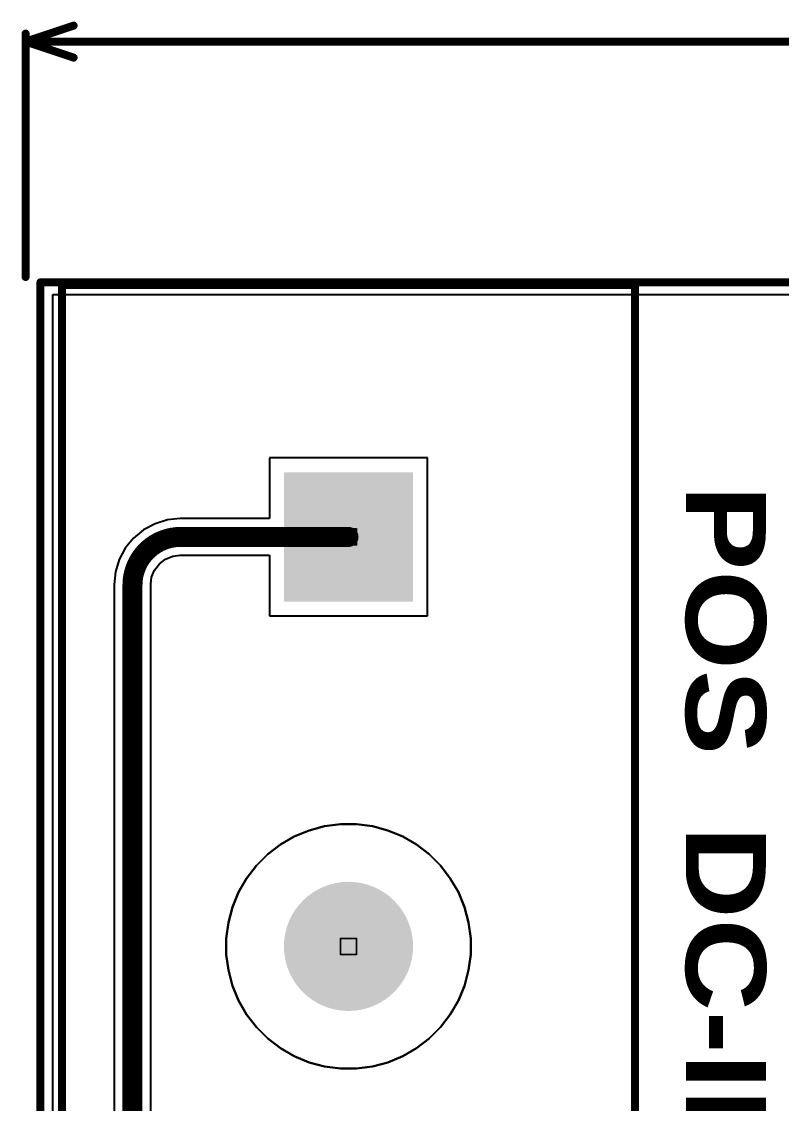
# Model space of a CAD drawing. Header units: inches. Extents: x -1 to 209, y -13 to 94.
# Drawn here: x -0.6 to 23.52, y 33.85 to 68.2 of the extents above; entities that cross this region are included whole.
import ezdxf

# ---------------------------------------------------------------- set-up
doc = ezdxf.new("R2010")
doc.units = ezdxf.units.IN
for name, color, linetype in [('Board Outline', 216, 'Continuous'), ('Bottom Layer', 5, 'Continuous'), ('Bottom Solder', 6, 'Continuous'), ('Dimensions', 6, 'Continuous'), ('Drill Drawing', 1, 'Continuous'), ('Multi-Layer', 9, 'Continuous'), ('Pad Holes', 156, 'Continuous'), ('Top Layer', 1, 'Continuous'), ('Top Overlay', 2, 'Continuous'), ('Top Solder', 216, 'Continuous')]:
    doc.layers.add(name, color=color, linetype=linetype)
doc.styles.add('Arial Black_Bold', font='', dxfattribs={"height": 0.2})
doc.styles.get('Arial Black_Bold').set_extended_font_data('Arial Black', bold=True)

# ---------------------------------------------------------------- blocks, each defined once
blk = doc.blocks.new('KF78C_13_0_2P_23')
at = {"layer": 'Bottom Layer'}
blk.add_hatch(color=5, dxfattribs=at).paths.add_polyline_path([(-8.5, 2), (-4.5, 2), (-4.5, -2), (-8.5, -2)])
h = blk.add_hatch(color=5, dxfattribs=at)
edge = h.paths.add_edge_path()
edge.add_arc((6.5, 0), 2, 0, 360)
at = {"layer": 'Bottom Solder'}
blk.add_hatch(color=6, dxfattribs=at).paths.add_polyline_path([(-8.551, 2.051), (-4.449, 2.051), (-4.449, -2.051), (-8.551, -2.051)])
h = blk.add_hatch(color=6, dxfattribs=at)
edge = h.paths.add_edge_path()
edge.add_arc((6.5, 0), 2.051, 0, 360)
at = {"layer": 'Multi-Layer'}
blk.add_hatch(color=9, dxfattribs=at).paths.add_polyline_path([(-8.5, 2), (-4.5, 2), (-4.5, -2), (-8.5, -2)])
h = blk.add_hatch(color=9, dxfattribs=at)
edge = h.paths.add_edge_path()
edge.add_arc((6.5, 0), 2, 0, 360)
at = {"layer": 'Pad Holes'}
h = blk.add_hatch(color=7, dxfattribs=at)
edge = h.paths.add_edge_path()
edge.add_arc((-6.5, 0), 1.3, 0, 360)
h = blk.add_hatch(color=7, dxfattribs=at)
edge = h.paths.add_edge_path()
edge.add_arc((6.5, 0), 1.3, 0, 360)
at = {"layer": 'Top Layer'}
blk.add_hatch(color=1, dxfattribs=at).paths.add_polyline_path([(-8.5, 2), (-4.5, 2), (-4.5, -2), (-8.5, -2)])
h = blk.add_hatch(color=1, dxfattribs=at)
edge = h.paths.add_edge_path()
edge.add_arc((6.5, 0), 2, 0, 360)
at = {"layer": 'Top Solder'}
blk.add_hatch(color=216, dxfattribs=at).paths.add_polyline_path([(-8.551, 2.051), (-4.449, 2.051), (-4.449, -2.051), (-8.551, -2.051)])
h = blk.add_hatch(color=216, dxfattribs=at)
edge = h.paths.add_edge_path()
edge.add_arc((6.5, 0), 2.051, 0, 360)
at = {"layer": 'Top Overlay'}
for points in [[(-14.5, -9.1, 0.254, 0.254, 0), (-14.5, 9.1, 0.254, 0.254, 0)], [(14.5, 9.1, 0.254, 0.254, 0), (-14.5, 9.1, 0.254, 0.254, 0)], [(14.5, -9.1, 0.254, 0.254, 0), (14.5, 9.1, 0.254, 0.254, 0)], [(14.5, -9.1, 0.254, 0.254, 0), (-14.5, -9.1, 0.254, 0.254, 0)]]:
    blk.add_lwpolyline(points, format="xyseb", dxfattribs=at)
for points in [[(-14.563, 9.1, 0.127, 0.127, 1), (-14.436, 9.1, 0.127, 0.127, 1)], [(-14.563, 9.1, 0.127, 0.127, 1), (-14.436, 9.1, 0.127, 0.127, 1)], [(14.437, 9.1, 0.127, 0.127, 1), (14.564, 9.1, 0.127, 0.127, 1)], [(14.437, 9.1, 0.127, 0.127, 1), (14.564, 9.1, 0.127, 0.127, 1)], [(-14.563, -9.1, 0.127, 0.127, 1), (-14.436, -9.1, 0.127, 0.127, 1)], [(-14.563, -9.1, 0.127, 0.127, 1), (-14.436, -9.1, 0.127, 0.127, 1)], [(14.437, -9.1, 0.127, 0.127, 1), (14.564, -9.1, 0.127, 0.127, 1)], [(14.437, -9.1, 0.127, 0.127, 1), (14.564, -9.1, 0.127, 0.127, 1)]]:
    blk.add_lwpolyline(points, format="xyseb", close=True, dxfattribs=at)

msp = doc.modelspace()

# ---------------------------------------------------------------- linework, layer by layer
at = {"layer": 'Board Outline'}
for points in [[(0, 59.923, 0.254, 0.254, 0), (73.572, 59.923, 0.254, 0.254, 0)], [(0, 0.085, 0.254, 0.254, 0), (0, 59.923, 0.254, 0.254, 0)]]:
    msp.add_lwpolyline(points, format="xyseb", dxfattribs=at)
msp.add_lwpolyline([(-0.064, 59.923, 0.127, 0.127, 1), (0.063, 59.923, 0.127, 0.127, 1)], format="xyseb", close=True, dxfattribs=at)
msp.add_lwpolyline([(-0.064, 59.923, 0.127, 0.127, 1), (0.063, 59.923, 0.127, 0.127, 1)], format="xyseb", close=True, dxfattribs=at)
at = {"layer": 'Bottom Layer'}
for p, q in [((0.388, 59.534), (73.572, 59.534)), ((0.388, 0.473), (0.388, 59.534)), ((12.287, 54.346), (7.271, 54.346)), ((7.271, 54.346), (7.271, 52.421)), ((12.287, 49.33), (12.287, 54.346)), ((3.639, 52.259), (3.275, 52.065)), ((4.034, 52.379), (3.639, 52.259)), ((4.434, 52.419), (4.034, 52.379)), ((4.445, 52.421), (4.434, 52.419)), ((7.271, 52.421), (4.445, 52.421)), ((3.275, 52.065), (2.956, 51.803)), ((2.956, 51.803), (2.694, 51.484)), ((2.694, 51.484), (2.5, 51.12)), ((3.971, 51.135), (4.2, 51.23)), ((4.2, 51.23), (4.425, 51.259)), ((4.425, 51.259), (4.445, 51.255)), ((4.445, 51.255), (7.271, 51.255)), ((7.271, 51.255), (7.271, 49.33)), ((2.5, 51.12), (2.38, 50.725)), ((3.624, 50.788), (3.775, 50.984)), ((3.775, 50.984), (3.971, 51.135)), ((2.38, 50.725), (2.34, 50.325)), ((3.5, 50.334), (3.529, 50.559)), ((3.529, 50.559), (3.624, 50.788)), ((2.34, 50.325), (2.338, 50.314)), ((2.338, 50.314), (2.338, 11.96)), ((3.504, 50.314), (3.5, 50.334)), ((3.504, 11.96), (3.504, 50.314)), ((7.271, 49.33), (12.287, 49.33))]:
    msp.add_line(p, q, dxfattribs=at)
for points in [[(2.921, 50.314, 0.635, 0.635, -0.414214), (4.445, 51.838, 0.635, 0.635, 0)], [(4.445, 51.838, 0.635, 0.635, 0), (9.779, 51.838, 0.635, 0.635, 0)], [(2.921, 11.96, 0.635, 0.635, 0), (2.921, 50.314, 0.635, 0.635, 0)]]:
    msp.add_lwpolyline(points, format="xyseb", dxfattribs=at)
for points in [[(4.286, 51.838, 0.318, 0.318, 1), (4.604, 51.838, 0.318, 0.318, 1)], [(4.286, 51.838, 0.318, 0.318, 1), (4.604, 51.838, 0.318, 0.318, 1)], [(9.62, 51.838, 0.318, 0.318, 1), (9.938, 51.838, 0.318, 0.318, 1)], [(2.762, 50.314, 0.318, 0.318, 1), (3.08, 50.314, 0.318, 0.318, 1)], [(2.762, 50.314, 0.318, 0.318, 1), (3.08, 50.314, 0.318, 0.318, 1)]]:
    msp.add_lwpolyline(points, format="xyseb", close=True, dxfattribs=at)
at = {"layer": 'Dimensions'}
for points in [[(-0.471, 67.564, 0.254, 0.254, 0), (1.053, 68.072, 0.254, 0.254, 0)], [(-0.471, 60.092, 0.254, 0.254, 0), (-0.471, 67.818, 0.254, 0.254, 0)], [(-0.471, 67.564, 0.254, 0.254, 0), (34.577, 67.564, 0.254, 0.254, 0)], [(-0.471, 67.564, 0.254, 0.254, 0), (1.053, 67.056, 0.254, 0.254, 0)]]:
    msp.add_lwpolyline(points, format="xyseb", dxfattribs=at)
for points in [[(0.989, 68.072, 0.127, 0.127, 1), (1.116, 68.072, 0.127, 0.127, 1)], [(-0.535, 67.818, 0.127, 0.127, 1), (-0.408, 67.818, 0.127, 0.127, 1)], [(-0.535, 67.564, 0.127, 0.127, 1), (-0.408, 67.564, 0.127, 0.127, 1)], [(-0.535, 67.564, 0.127, 0.127, 1), (-0.408, 67.564, 0.127, 0.127, 1)], [(-0.535, 67.564, 0.127, 0.127, 1), (-0.408, 67.564, 0.127, 0.127, 1)], [(0.989, 67.056, 0.127, 0.127, 1), (1.116, 67.056, 0.127, 0.127, 1)], [(-0.535, 60.092, 0.127, 0.127, 1), (-0.408, 60.092, 0.127, 0.127, 1)]]:
    msp.add_lwpolyline(points, format="xyseb", close=True, dxfattribs=at)
at = {"layer": 'Drill Drawing'}
for points in [[(9.525, 52.092, 0.0508, 0.0508, 0), (10.033, 52.092, 0.0508, 0.0508, 0)], [(9.525, 51.584, 0.0508, 0.0508, 0), (9.525, 52.092, 0.0508, 0.0508, 0)], [(10.033, 51.584, 0.0508, 0.0508, 0), (10.033, 52.092, 0.0508, 0.0508, 0)], [(9.525, 51.584, 0.0508, 0.0508, 0), (10.033, 51.584, 0.0508, 0.0508, 0)], [(9.525, 39.092, 0.0508, 0.0508, 0), (10.033, 39.092, 0.0508, 0.0508, 0)], [(9.525, 38.584, 0.0508, 0.0508, 0), (9.525, 39.092, 0.0508, 0.0508, 0)], [(10.033, 38.584, 0.0508, 0.0508, 0), (10.033, 39.092, 0.0508, 0.0508, 0)], [(9.525, 38.584, 0.0508, 0.0508, 0), (10.033, 38.584, 0.0508, 0.0508, 0)]]:
    msp.add_lwpolyline(points, format="xyseb", dxfattribs=at)
for points in [[(9.512, 52.092, 0.0254, 0.0254, 1), (9.538, 52.092, 0.0254, 0.0254, 1)], [(9.512, 52.092, 0.0254, 0.0254, 1), (9.538, 52.092, 0.0254, 0.0254, 1)], [(10.02, 52.092, 0.0254, 0.0254, 1), (10.046, 52.092, 0.0254, 0.0254, 1)], [(10.02, 52.092, 0.0254, 0.0254, 1), (10.046, 52.092, 0.0254, 0.0254, 1)], [(9.512, 51.584, 0.0254, 0.0254, 1), (9.538, 51.584, 0.0254, 0.0254, 1)], [(9.512, 51.584, 0.0254, 0.0254, 1), (9.538, 51.584, 0.0254, 0.0254, 1)], [(10.02, 51.584, 0.0254, 0.0254, 1), (10.046, 51.584, 0.0254, 0.0254, 1)], [(10.02, 51.584, 0.0254, 0.0254, 1), (10.046, 51.584, 0.0254, 0.0254, 1)], [(9.512, 39.092, 0.0254, 0.0254, 1), (9.538, 39.092, 0.0254, 0.0254, 1)], [(9.512, 39.092, 0.0254, 0.0254, 1), (9.538, 39.092, 0.0254, 0.0254, 1)], [(10.02, 39.092, 0.0254, 0.0254, 1), (10.046, 39.092, 0.0254, 0.0254, 1)], [(10.02, 39.092, 0.0254, 0.0254, 1), (10.046, 39.092, 0.0254, 0.0254, 1)], [(9.512, 38.584, 0.0254, 0.0254, 1), (9.538, 38.584, 0.0254, 0.0254, 1)], [(9.512, 38.584, 0.0254, 0.0254, 1), (9.538, 38.584, 0.0254, 0.0254, 1)], [(10.02, 38.584, 0.0254, 0.0254, 1), (10.046, 38.584, 0.0254, 0.0254, 1)], [(10.02, 38.584, 0.0254, 0.0254, 1), (10.046, 38.584, 0.0254, 0.0254, 1)]]:
    msp.add_lwpolyline(points, format="xyseb", close=True, dxfattribs=at)
at = {"layer": 'Top Layer'}
for p, q in [((0.388, 59.534), (34.161, 59.534)), ((0.388, 31.404), (0.388, 59.534)), ((8.529, 42.52), (9.02, 42.652)), ((9.02, 42.652), (8.529, 42.52)), ((9.02, 42.652), (9.525, 42.718)), ((9.525, 42.718), (9.02, 42.652)), ((9.525, 42.718), (9.779, 42.718)), ((10.033, 42.718), (9.525, 42.718)), ((9.779, 42.718), (10.033, 42.718)), ((10.033, 42.718), (10.538, 42.652)), ((10.538, 42.652), (10.033, 42.718)), ((10.538, 42.652), (11.029, 42.52)), ((11.029, 42.52), (10.538, 42.652)), ((7.619, 42.071), (8.059, 42.326)), ((8.059, 42.326), (7.619, 42.071)), ((8.059, 42.326), (8.529, 42.52)), ((8.529, 42.52), (8.059, 42.326)), ((11.029, 42.52), (11.499, 42.326)), ((11.499, 42.326), (11.029, 42.52)), ((11.499, 42.326), (11.939, 42.071)), ((11.939, 42.071), (11.499, 42.326)), ((7.215, 41.762), (7.619, 42.071)), ((7.619, 42.071), (7.215, 41.762)), ((11.939, 42.071), (12.343, 41.762)), ((12.343, 41.762), (11.939, 42.071)), ((6.855, 41.402), (7.215, 41.762)), ((7.215, 41.762), (6.855, 41.402)), ((12.343, 41.762), (12.703, 41.402)), ((12.703, 41.402), (12.343, 41.762)), ((6.546, 40.998), (6.855, 41.402)), ((6.855, 41.402), (6.546, 40.998)), ((12.703, 41.402), (13.012, 40.998)), ((13.012, 40.998), (12.703, 41.402)), ((6.291, 40.558), (6.546, 40.998)), ((6.546, 40.998), (6.291, 40.558)), ((13.012, 40.998), (13.267, 40.558)), ((13.267, 40.558), (13.012, 40.998)), ((6.097, 40.088), (6.291, 40.558)), ((6.291, 40.558), (6.097, 40.088)), ((13.267, 40.558), (13.461, 40.088)), ((13.461, 40.088), (13.267, 40.558)), ((5.965, 39.597), (6.097, 40.088)), ((6.097, 40.088), (5.965, 39.597)), ((13.461, 40.088), (13.593, 39.597)), ((13.593, 39.597), (13.461, 40.088)), ((5.899, 39.092), (5.965, 39.597)), ((5.965, 39.597), (5.899, 39.092)), ((13.593, 39.597), (13.659, 39.092)), ((13.659, 39.092), (13.593, 39.597)), ((5.899, 38.838), (5.899, 39.092)), ((5.899, 39.092), (5.899, 38.584)), ((5.899, 38.584), (5.899, 38.838)), ((13.659, 39.092), (13.659, 38.838)), ((13.659, 38.584), (13.659, 39.092)), ((13.659, 38.838), (13.659, 38.584)), ((5.965, 38.079), (5.899, 38.584)), ((5.899, 38.584), (5.965, 38.079)), ((13.659, 38.584), (13.593, 38.079)), ((13.593, 38.079), (13.659, 38.584)), ((6.097, 37.588), (5.965, 38.079)), ((5.965, 38.079), (6.097, 37.588)), ((13.593, 38.079), (13.461, 37.588)), ((13.461, 37.588), (13.593, 38.079)), ((6.291, 37.118), (6.097, 37.588)), ((6.097, 37.588), (6.291, 37.118)), ((13.461, 37.588), (13.267, 37.118)), ((13.267, 37.118), (13.461, 37.588)), ((6.546, 36.678), (6.291, 37.118)), ((6.291, 37.118), (6.546, 36.678)), ((13.267, 37.118), (13.012, 36.678)), ((13.012, 36.678), (13.267, 37.118)), ((6.855, 36.274), (6.546, 36.678)), ((6.546, 36.678), (6.855, 36.274)), ((13.012, 36.678), (12.703, 36.274)), ((12.703, 36.274), (13.012, 36.678)), ((7.215, 35.914), (6.855, 36.274)), ((6.855, 36.274), (7.215, 35.914)), ((12.703, 36.274), (12.343, 35.914)), ((12.343, 35.914), (12.703, 36.274)), ((7.619, 35.605), (7.215, 35.914)), ((7.215, 35.914), (7.619, 35.605)), ((12.343, 35.914), (11.939, 35.605)), ((11.939, 35.605), (12.343, 35.914)), ((8.059, 35.35), (7.619, 35.605)), ((7.619, 35.605), (8.059, 35.35)), ((11.939, 35.605), (11.499, 35.35)), ((11.499, 35.35), (11.939, 35.605)), ((8.529, 35.156), (8.059, 35.35)), ((8.059, 35.35), (8.529, 35.156)), ((9.02, 35.024), (8.529, 35.156)), ((8.529, 35.156), (9.02, 35.024)), ((11.029, 35.156), (10.538, 35.024)), ((10.538, 35.024), (11.029, 35.156)), ((11.499, 35.35), (11.029, 35.156)), ((11.029, 35.156), (11.499, 35.35)), ((9.525, 34.958), (9.02, 35.024)), ((9.02, 35.024), (9.525, 34.958)), ((9.779, 34.958), (9.525, 34.958)), ((9.525, 34.958), (10.033, 34.958)), ((9.779, 34.958), (9.779, 34.958)), ((10.033, 34.958), (9.779, 34.958)), ((10.538, 35.024), (10.033, 34.958)), ((10.033, 34.958), (10.538, 35.024))]:
    msp.add_line(p, q, dxfattribs=at)

# ---------------------------------------------------------------- block references
at = {"rotation": 270}
msp.add_blockref('KF78C_13_0_2P_23', (9.779, 45.338), dxfattribs=at)

# ---------------------------------------------------------------- texts
at = {"layer": 'Top Overlay', "style": 'Arial Black_Bold'}
msp.add_text('POS  DC-IN1  NEG', height=2.54, rotation=270, dxfattribs=at).set_placement((20.489, 53.486))

doc.saveas('drawing.dxf')
